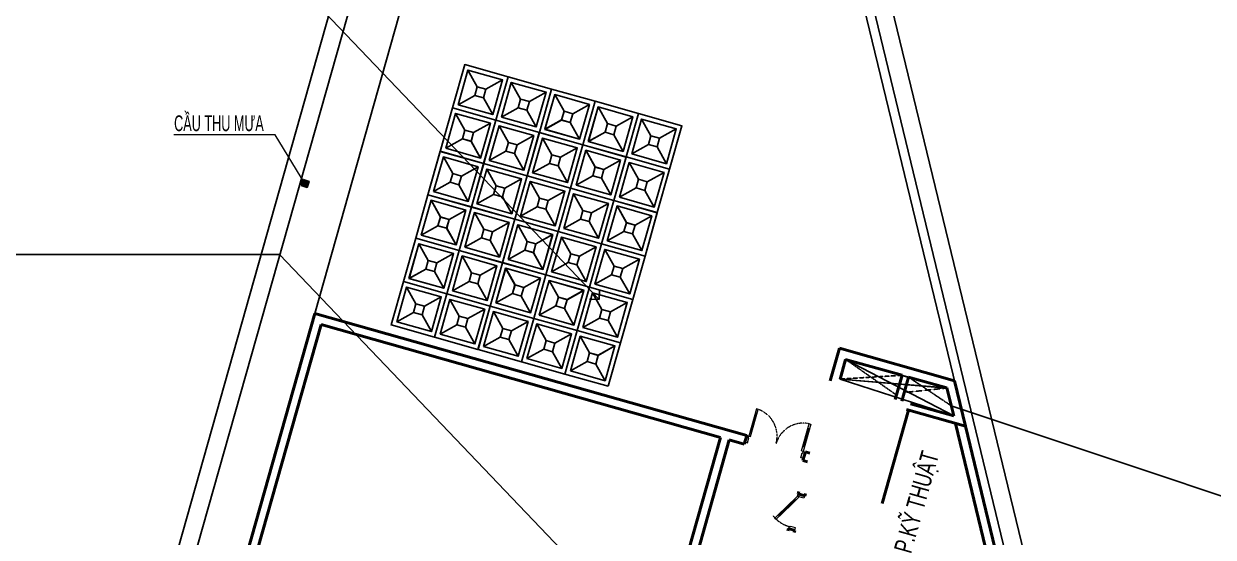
# Model space of a CAD drawing. Header units: millimetres. Extents: x -361340115 to 361596335, y -276742102 to 277032639.
# Drawn here: x 150450 to 176813, y 190332 to 201715 of the extents above; entities that cross this region are included whole.
import ezdxf
from ezdxf.enums import TextEntityAlignment as Align

# ---------------------------------------------------------------- set-up
doc = ezdxf.new("R2010")
doc.units = ezdxf.units.MM
doc.header["$MEASUREMENT"] = 0
for name, pattern in [('HIDDEN', [0.375, 0.25, -0.125]), ('HIDDEN2', [0.1875, 0.125, -0.0625]), ('Xref_ST_MBDV Cot vach 30.7.2022$0$HIDDEN', [0.375, 0.25, -0.125])]:
    doc.linetypes.add(name, pattern=pattern)
for name, color, linetype in [('1-CAPLANH', 4, 'Continuous'), ('ccu12-Thay', 7, 'Continuous'), ('DO DIEN TICH', 8, 'Continuous'), ('NDT text', 231, 'Continuous'), ('NDT Thiet bi', 40, 'Continuous'), ('ONG', 8, 'Continuous'), ('P - Ong cap nuoc lanh', 4, 'Continuous'), ('THAY', 8, 'Continuous'), ('Xref_NT1+NT2_MBDV Cot vach_220729$0$ccu12-Thay', 7, 'Continuous'), ('Xref_NT1+NT2_MBDV Cot vach_220729$0$KT-Text', 7, 'Continuous'), ('Xref_ST_MBDV Cot vach 30.7.2022$0$KT-Khuat', 9, 'Xref_ST_MBDV Cot vach 30.7.2022$0$HIDDEN')]:
    doc.layers.add(name, color=color, linetype=linetype)
doc.layers.add('A-REVCLOUD', color=7, linetype='Continuous', true_color=0xfa291e)
for name, color, linetype, lineweight in [('CUA', 37, 'Continuous', 13), ('KT-Net cat', 1, 'Continuous', 40), ('Text _H2H', 7, 'Continuous', 18)]:
    doc.layers.add(name, color=color, linetype=linetype, lineweight=lineweight)
doc.layers.add('MEP', color=130, linetype='Continuous', plot=False)
doc.styles.add('HBA-DimT', font='ARCHS.SHX', dxfattribs={"width": 0.8})
doc.styles.add('TEXTKT', font='hoatbif.shx', dxfattribs={"width": 0.8})
doc.styles.add('uv-abc', font='uv-abc.shx', dxfattribs={"width": 0.85, "height": 150})
doc.styles.add('Xref_NT1+NT2_MBDV Cot vach_220729$0$Arial', font='arial.ttf', dxfattribs={"width": 0.7})
doc.dimstyles.new('1-40', dxfattribs={"dimscale": 40, "dimtxt": 5, "dimasz": 1.4, "dimexe": 1.4, "dimexo": 0.5, "dimgap": 0.5, "dimtad": 1, "dimdec": 0, "dimzin": 0, "dimdsep": 46, "dimtxsty": 'TEXTKT', "dimblk": 'ARCHTICK', "dimcen": 1.2, "dimdle": 1.2, "dimclrd": 7, "dimclre": 7, "dimclrt": 7, "dimadec": 0, "dimazin": 0, "dimtfac": 0.04, "dimtdec": 0, "dimtix": 1, "dimtmove": 2, "dimatfit": 3, "dimfxl": 1, "dimtolj": 2, "dimtzin": 0, "dimlwd": 5, "dimlwe": 5, "dimarcsym": 0})
doc.dimstyles.new('HBA_150', dxfattribs={"dimscale": 150, "dimtxt": 2.5, "dimasz": 2, "dimexe": 1, "dimexo": 1, "dimgap": 1, "dimtad": 1, "dimdec": 0, "dimdsep": 46, "dimtxsty": 'HBA-DimT', "dimblk": 'ARCHTICK', "dimcen": 1, "dimdle": 1, "dimclrd": 44, "dimclre": 44, "dimclrt": 256, "dimadec": 1, "dimazin": 2, "dimtfac": 1, "dimtdec": 0, "dimtix": 1, "dimtmove": 1, "dimatfit": 2, "dimldrblk": 'OPEN90', "dimfxl": 4, "dimtolj": 1, "dimtzin": 0, "dimlwd": -1, "dimlwe": -1, "dimarcsym": 0})

# ---------------------------------------------------------------- blocks, each defined once
blk = doc.blocks.new('*U30')
blk.add_line((-147, 33), (-580, 283))
for points in [[(-50, 0), (-656, 350), (-676, 315), (-70, -35)], [(-137, 50), (-157, 15), (-590, 265), (-570, 300)], [(-800, -150), (-740, -150), (-740, -40), (-750, -40), (-750, 0), (-800, 0)], [(0, -150), (-60, -150), (-60, -40), (-50, -40), (-50, 0), (0, 0)]]:
    blk.add_lwpolyline(points, close=True)
at = {"linetype": 'HIDDEN'}
blk.add_arc((-50, 0), 700, 144.9505, 180, dxfattribs=at)
blk = doc.blocks.new('*U59')
for p, q in [((-1260, -100), (-1300, -100)), ((-1280, -100), (-1280, -525)), ((-90, -100), (-50, -100)), ((-70, -100), (-70, -525)), ((-1260, -525), (-1300, -525)), ((-90, -525), (-50, -525))]:
    blk.add_line(p, q)
for points in [[(-1350, 150), (-1290, 150), (-1290, 40), (-1300, 40), (-1300, 0), (-1350, 0)], [(-1300, 0), (-1260, 0), (-1260, -625), (-1300, -625)], [(-50, 0), (-90, 0), (-90, -625), (-50, -625)], [(0, 150), (-60, 150), (-60, 40), (-50, 40), (-50, 0), (0, 0)]]:
    blk.add_lwpolyline(points, close=True)
at = {"linetype": 'HIDDEN2'}
for centre, start, end in [((-1300, 0), 270, 0), ((-50, 0), 180, 270)]:
    blk.add_arc(centre, 625, start, end, dxfattribs=at)
blk = doc.blocks.new('Bemai')
at = {"layer": '1-CAPLANH'}
for p, q in [((100, -100), (400, -400)), ((600, -400), (900, -100)), ((100, -900), (400, -600)), ((600, -600), (900, -900))]:
    blk.add_line(p, q, dxfattribs=at)
for points in [[(0, 0), (1000, 0), (1000, -1000), (0, -1000)], [(900, -100), (100, -100), (100, -900), (900, -900)], [(400, -600), (600, -600), (600, -400), (400, -400)]]:
    blk.add_lwpolyline(points, close=True, dxfattribs=at)
blk = doc.blocks.new('tang 22.1')
at = {"layer": 'A-REVCLOUD', "color": 1, "elevation": 0}
blk.add_lwpolyline([(17799.5, 45213.6), (28208, 41741.3), (43593.8, 41741.3)], dxfattribs=at)
at = {"layer": 'DO DIEN TICH', "color": 1, "elevation": 0}
for points in [[(17853.6, 44990.5), (15333.7, 45806.5), (15457.4, 46243.8), (17703.8, 45609.1), (17853.6, 44990.5)], [(15457.3, 46243.9), (17853.6, 44990.5)], [(15333.7, 45806.5), (17703.8, 45609.1)]]:
    blk.add_lwpolyline(points, dxfattribs=at)
blk = doc.blocks.new('A$C3d8987ab')
at = {"layer": 'ONG', "color": 1}
blk.add_blockref('tang 22.1', (75873, 20094.9, 0), dxfattribs=at)
blk = doc.blocks.new('_ARCHTICK')
at = {"color": 0, "linetype": 'ByBlock', "const_width": 0.15}
blk.add_lwpolyline([(-0.5, -0.5), (0.5, 0.5)], dxfattribs=at)
blk = doc.blocks.new('_Open90')
at = {"color": 0, "linetype": 'ByBlock', "lineweight": -2}
for p, q in [((0, 0), (-1, 0)), ((-0.5, 0.5), (0, 0)), ((0, 0), (-0.5, -0.5))]:
    blk.add_line(p, q, dxfattribs=at)
blk = doc.blocks.new('BA')
at = {"layer": 'NDT Thiet bi'}
for p, q in [((-23606, -408374), (-23633, -408327)), ((-23606, -408374), (-23620, -408321)), ((-23606, -408391), (-23606, -408319)), ((-23606, -408374), (-23592, -408321)), ((-23606, -408374), (-23578, -408327)), ((-23606, -408374), (-23661, -408374)), ((-23606, -408374), (-23659, -408360)), ((-23606, -408374), (-23659, -408389)), ((-23606, -408374), (-23654, -408347)), ((-23606, -408374), (-23654, -408402)), ((-23645, -408335), (-23606, -408374)), ((-23645, -408413), (-23606, -408374)), ((-23606, -408374), (-23633, -408422)), ((-23606, -408374), (-23620, -408428)), ((-23567, -408335), (-23606, -408374)), ((-23606, -408374), (-23558, -408347)), ((-23606, -408374), (-23553, -408360)), ((-23606, -408374), (-23551, -408374)), ((-23606, -408374), (-23578, -408422)), ((-23606, -408374), (-23553, -408389)), ((-23606, -408374), (-23558, -408402)), ((-23567, -408413), (-23606, -408374)), ((-23606, -408374), (-23592, -408428)), ((-23606, -408391), (-23606, -408429)), ((-23589, -408374), (-23551, -408374))]:
    blk.add_line(p, q, dxfattribs=at)
blk.add_lwpolyline([(-23680, -408448), (-23532, -408448), (-23532, -408301), (-23680, -408301)], close=True, dxfattribs=at)
blk.add_circle((-23606, -408374), 55, dxfattribs=at)
blk = doc.blocks.new('RKWEWE')
at = {"xscale": -0.9341895732604869, "yscale": 0.9341895732604869, "zscale": 0.934189573260487, "rotation": 251.6411087398831}
blk.add_blockref('BA', (525713, 98946), dxfattribs=at)
at = {"layer": 'THAY', "extrusion": (0, 0, -1), "xscale": -1, "zscale": -1, "rotation": 195.7787733184575}
for p in [(-160915, 199578, 0), (-161877, 199306, 0), (-162839, 199034, 0), (-160643, 198615, 0), (-163802, 198762, 0), (-161605, 198343, 0), (-164764, 198490, 0), (-162567, 198071, 0), (-160371, 197653, 0), (-163530, 197799, 0), (-161333, 197381, 0), (-164492, 197528, 0), (-162296, 197109, 0), (-163258, 196837, 0), (-160099, 196691, 0), (-164220, 196565, 0), (-161061, 196419, 0), (-162024, 196147, 0), (-159827, 195728, 0), (-162986, 195875, 0), (-160789, 195456, 0), (-163948, 195603, 0), (-161752, 195184, 0), (-162714, 194912, 0), (-159555, 194766, 0), (-163676, 194641, 0), (-160517, 194494, 0), (-161480, 194222, 0), (-162442, 193950, 0), (-163404, 193678, 0)]:
    blk.add_blockref('Bemai', p, dxfattribs=at)
at = {"layer": 'NDT text', "ltscale": 0.2, "style": 'uv-abc', "width": 0.6}
blk.add_text('CẦU THU MƯA', height=350, dxfattribs=at).set_placement((153782, 199335))
at = {"layer": 'P - Ong cap nuoc lanh'}
for points in [[(163203, 195603, 0), (154831, 204365, 0), (133509, 204365, 0)], [(164492, 187834, 0), (156120, 196597, 0), (135865, 196597, 0)]]:
    blk.add_leader(points, dimstyle='HBA_150', override={"dimgap": 1, "dimtad": 0}, dxfattribs=at)
at = {"layer": 'Text _H2H', "color": 231}
blk.add_leader([(156680, 198173), (156024, 199252), (153777, 199252)], dimstyle='1-40', override={"dimasz": 1, "dimtad": 0, "dimldrblk": 'Dot'}, dxfattribs=at)
blk = doc.blocks.new('A$Cd3fdeb23')
blk.add_blockref('RKWEWE', (-181388, -20650, 0))
blk.add_blockref('A$C3d8987ab', (-104054, 107286, 0))

msp = doc.modelspace()

# ---------------------------------------------------------------- linework, layer by layer
at = {"layer": 'ccu12-Thay'}
msp.add_lwpolyline([(160207.3, 135292), (173274.8, 181536.9, 0.0246876), (173566.9, 182813.4, 0.0868938), (173568.7, 183540.2), (173078.3, 185541.3), (168360.2, 205025.8, 0.771545), (159694.9, 205189.9), (145860.6, 156238.2)], format="xyb", dxfattribs=at)
at = {"layer": 'KT-Net cat'}
for p, q in [((152089.5, 178274.8, 0.2), (156898.7, 195294.3, 0)), ((152340.8, 178411.6, 0), (157041.2, 195046.2, -0.2)), ((168321.6, 193795.8), (168526.8, 194521.9)), ((171078.3, 193800.9, 0), (168526.8, 194521.9, 0)), ((168541.3, 193837.6), (168664.9, 194275)), ((169915.9, 193921.5, 0), (168664.9, 194275, 0)), ((169765.1, 193387.9), (169915.9, 193921.5)), ((169909.5, 193347.1), (170060.2, 193880.7)), ((170911.4, 193640.2, 0), (170060.2, 193880.7, 0)), ((170911.4, 193640.2, 0), (171061.2, 193021.6, 0)), ((170101.9, 193292.7), (171061.2, 193021.6)), ((170061.1, 193148.3), (169476.5, 191079.4)), ((170013, 193161.9), (171322.6, 192791.9)), ((171101.7, 192854.3, 0), (172776.4, 185938.3, 0)), ((171322.6, 192791.9, 0), (173174.2, 185145.1, 0)), ((167614.6, 191293.7), (167628.2, 191341.8)), ((167614.6, 191293.7), (167759, 191252.9)), ((167759, 191252.9), (167772.6, 191301.1)), ((167383.5, 190475.8), (167397.1, 190523.9)), ((167397.1, 190523.9), (167541.4, 190483.1)), ((167527.8, 190435), (167541.4, 190483.1))]:
    msp.add_line(p, q, dxfattribs=at)
at = {"layer": 'KT-Net cat', "extrusion": (-6.0102e-07, 3.7908e-06, 1)}
for p, q in [((166473.8, 192588.7, -0.2), (156898.7, 195294.3, -0.2)), ((165894.6, 192544.5, -0.2), (157041.2, 195046.2, -0.2)), ((166419.4, 192396.2, -0.2), (166087, 192490.1, -0.2)), ((167869.1, 192194.4, -0.2), (167772.9, 192221.6, -0.2)), ((167819.2, 192000.6, -0.2), (167718.5, 192029.1, -0.2))]:
    msp.add_line(p, q, dxfattribs=at)
at = {"layer": 'KT-Net cat', "extrusion": (-6.01079e-07, 3.79081e-06, 1)}
for p, q in [((161194.1, 175909.9, -0.1), (165894.6, 192544.5, -0.2)), ((164836, 188062.8, -0.2), (166087, 192490.1, -0.2))]:
    msp.add_line(p, q, dxfattribs=at)
at = {"layer": 'KT-Net cat'}
for points in [[(171322.6, 192791.9), (171078.3, 193800.9)], [(166473.8, 192588.7), (166419.4, 192396.2)], [(167772.9, 192221.6), (167718.5, 192029.1)]]:
    msp.add_lwpolyline(points, dxfattribs=at)
at = {"layer": 'Xref_NT1+NT2_MBDV Cot vach_220729$0$ccu12-Thay'}
for p, q in [((158641.9, 205508.7), (145493.8, 158985.2)), ((174367, 182768.5), (168878.9, 205433.2)), ((173961.6, 182743.2), (168494.2, 205322.2))]:
    msp.add_line(p, q, dxfattribs=at)
for points in [[(160207.3, 135292), (173274.8, 181536.9, 0.0246876), (173566.9, 182813.4, 0.0868938), (173568.7, 183540.2), (173078.3, 185541.3), (168360.2, 205025.8, 0.771545), (159694.9, 205189.9), (145860.6, 156238.2)], [(158261.7, 205634.2), (145106.5, 159085.4, 0.2111738), (145178.7, 158646.8, -0.1470455), (145310.3, 158330.7), (144803.4, 156537)]]:
    msp.add_lwpolyline(points, format="xyb", dxfattribs=at)
at = {"layer": 'Xref_ST_MBDV Cot vach 30.7.2022$0$KT-Khuat', "linetype": 'Xref_ST_MBDV Cot vach 30.7.2022$0$HIDDEN', "ltscale": 5}
for p, q in [((168665, 194275, 0), (169792.3, 193484.1, 0)), ((168541.3, 193837.6), (169915.9, 193921.5)), ((170060.2, 193880.7), (171007.2, 193244.7)), ((170911.4, 193640.2, 0), (169963.8, 193539.5, 0))]:
    msp.add_line(p, q, dxfattribs=at)

# ---------------------------------------------------------------- block references
at = {"layer": 'CUA', "extrusion": (-1.45956e-05, -5.16527e-05, 1), "rotation": 164.2212203876361}
msp.add_blockref('*U59', (166473.8, 192588.7, -12.6), dxfattribs=at)
at = {"layer": 'CUA', "extrusion": (-5.16527e-05, 1.45956e-05, 1), "rotation": 74.22122043083151}
msp.add_blockref('*U30', (167614.6, 191293.7, -5.9), dxfattribs=at)
at = {"layer": 'MEP'}
msp.add_blockref('A$C3d8987ab', (77334.7, 127936.3, 0), dxfattribs=at)
at = {"layer": 'THAY', "extrusion": (0, 0, -1), "xscale": -1, "zscale": -1, "rotation": 195.7787733184575}
for p in [(-160914.7, 199577.5, 0), (-161877.1, 199305.6, 0), (-162839.4, 199033.7, 0), (-160642.8, 198615.2, 0), (-163801.7, 198761.7, 0), (-161605.1, 198343.3, 0), (-164764, 198489.8, 0), (-162567.5, 198071.3, 0), (-160370.9, 197652.9, 0), (-163529.8, 197799.4, 0), (-161333.2, 197381, 0), (-164492.1, 197527.5, 0), (-162295.5, 197109, 0), (-163257.9, 196837.1, 0), (-160099, 196690.6, 0), (-164220.2, 196565.2, 0), (-161061.3, 196418.6, 0), (-162023.6, 196146.7, 0), (-159827, 195728.2, 0), (-162985.9, 195874.8, 0), (-160789.4, 195456.3, 0), (-163948.2, 195602.9, 0), (-161751.7, 195184.4, 0), (-162714, 194912.5, 0), (-159555.1, 194765.9, 0), (-163676.3, 194640.5, 0), (-160517.4, 194494, 0), (-161479.8, 194222.1, 0), (-162442.1, 193950.1, 0), (-163404.4, 193678.2, 0)]:
    msp.add_blockref('Bemai', p, dxfattribs=at)

# ---------------------------------------------------------------- texts
at = {"layer": 'Xref_NT1+NT2_MBDV Cot vach_220729$0$KT-Text', "extrusion": (-2.27976e-08, -7.84266e-08, 1), "style": 'Xref_NT1+NT2_MBDV Cot vach_220729$0$Arial', "width": 0.7}
msp.add_text('P.KỸ THUẬT', height=400, rotation=74.22123, dxfattribs=at).set_placement((170427.3, 191058.3), align=Align.CENTER)

# ---------------------------------------------------------------- next in the draw order: block references
at = {"layer": 'MEP'}
msp.add_blockref('A$Cd3fdeb23', (181388.2, 20650, 0), dxfattribs=at)

doc.saveas('drawing.dxf')
